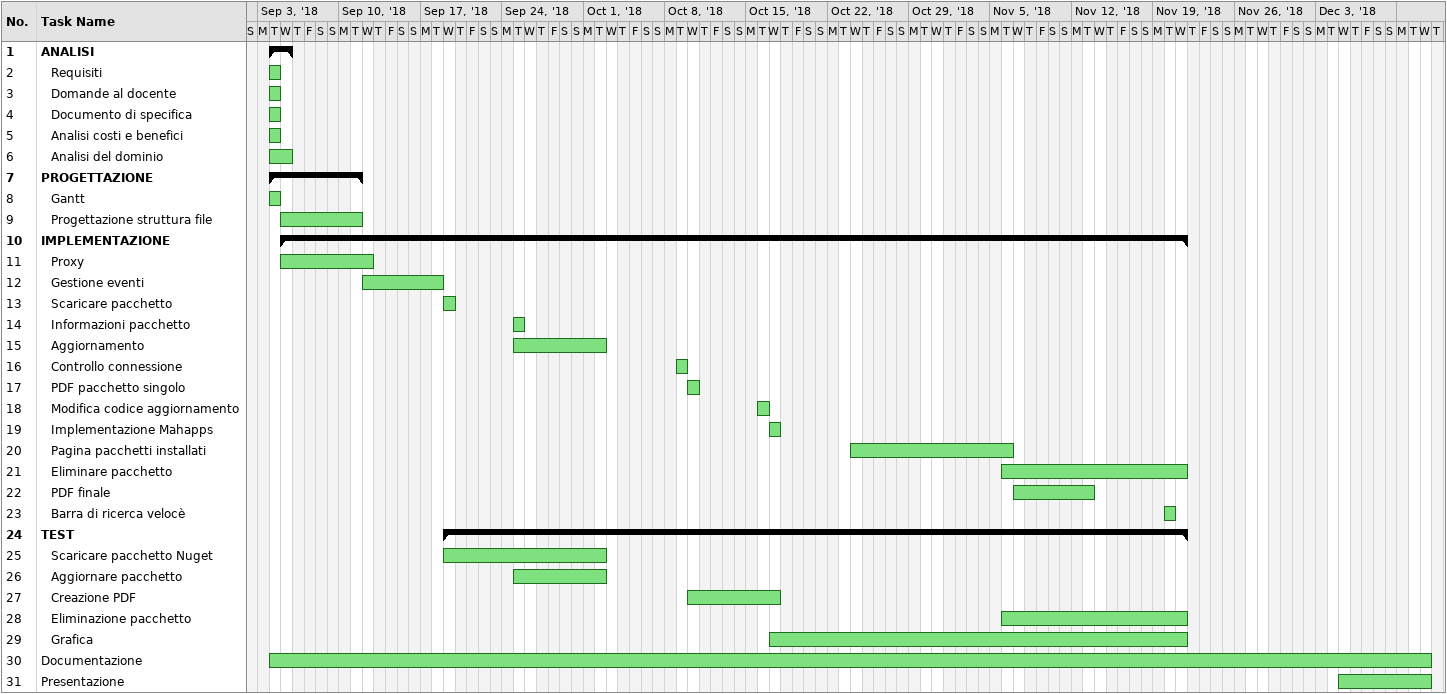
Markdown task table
| ID | Level | Task | Start | Finish |
|---|---|---|---|---|
| 1 | 1 | **ANALISI** | 2018-09-04 | 2018-09-05 |
| 2 | 2 | Requisiti | 2018-09-04 | 2018-09-04 |
| 3 | 2 | Domande al docente | 2018-09-04 | 2018-09-04 |
| 4 | 2 | Documento di specifica | 2018-09-04 | 2018-09-04 |
| 5 | 2 | Analisi costi e benefici | 2018-09-04 | 2018-09-04 |
| 6 | 2 | Analisi del dominio | 2018-09-04 | 2018-09-05 |
| 7 | 1 | **PROGETTAZIONE** | 2018-09-04 | 2018-09-11 |
| 8 | 2 | Gantt | 2018-09-04 | 2018-09-04 |
| 9 | 2 | Progettazione struttura file | 2018-09-05 | 2018-09-11 |
| 10 | 1 | **IMPLEMENTAZIONE** | 2018-09-05 | 2018-11-21 |
| 11 | 2 | Proxy | 2018-09-05 | 2018-09-12 |
| 12 | 2 | Gestione eventi | 2018-09-12 | 2018-09-18 |
| 13 | 2 | Scaricare pacchetto | 2018-09-19 | 2018-09-19 |
| 14 | 2 | Informazioni pacchetto | 2018-09-25 | 2018-09-25 |
| 15 | 2 | Aggiornamento | 2018-09-25 | 2018-10-02 |
| 16 | 2 | Controllo connessione | 2018-10-09 | 2018-10-09 |
| 17 | 2 | PDF pacchetto singolo | 2018-10-10 | 2018-10-10 |
| 18 | 2 | Modifica codice aggiornamento | 2018-10-16 | 2018-10-16 |
| 19 | 2 | Implementazione Mahapps | 2018-10-17 | 2018-10-17 |
| 20 | 2 | Pagina pacchetti installati | 2018-10-24 | 2018-11-06 |
| 21 | 2 | Eliminare pacchetto | 2018-11-06 | 2018-11-21 |
| 22 | 2 | PDF finale | 2018-11-07 | 2018-11-13 |
| 23 | 2 | Barra di ricerca velocè | 2018-11-20 | 2018-11-20 |
| 24 | 1 | **TEST** | 2018-09-19 | 2018-11-21 |
| 25 | 2 | Scaricare pacchetto Nuget | 2018-09-19 | 2018-10-02 |
| 26 | 2 | Aggiornare pacchetto | 2018-09-25 | 2018-10-02 |
| 27 | 2 | Creazione PDF | 2018-10-10 | 2018-10-17 |
| 28 | 2 | Eliminazione pacchetto | 2018-11-06 | 2018-11-21 |
| 29 | 2 | Grafica | 2018-10-17 | 2018-11-21 |
| 30 | 1 | Documentazione | 2018-09-04 | 2018-12-12 |
| 31 | 1 | Presentazione | 2018-12-05 | 2018-12-12 |
